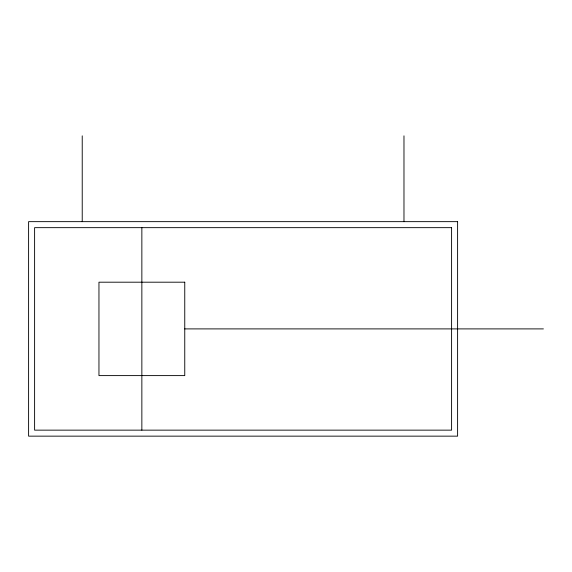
<?xml version="1.0" encoding="UTF-8"?>
<svg xmlns="http://www.w3.org/2000/svg" width="572" height="572" viewBox="0 0 572 572"><rect width="100%" height="100%" fill="white"/><g stroke="black" fill="none" stroke-linecap="round" stroke-linejoin="round"><path stroke-width="0.86" d="M184.756 328.9L543.4 328.9M403.975 135.85L403.975 221.65M141.856 227.656L141.856 430.144M82.225 135.85L82.225 221.65M457.6 221.65L28.6 221.65L28.6 436.15L457.6 436.15L457.6 221.65M451.594 227.656L34.606 227.656L34.606 430.144L451.594 430.144L451.594 227.656M184.756 282.196L98.956 282.196L98.956 375.604L184.756 375.604L184.756 282.196"/></g></svg>
